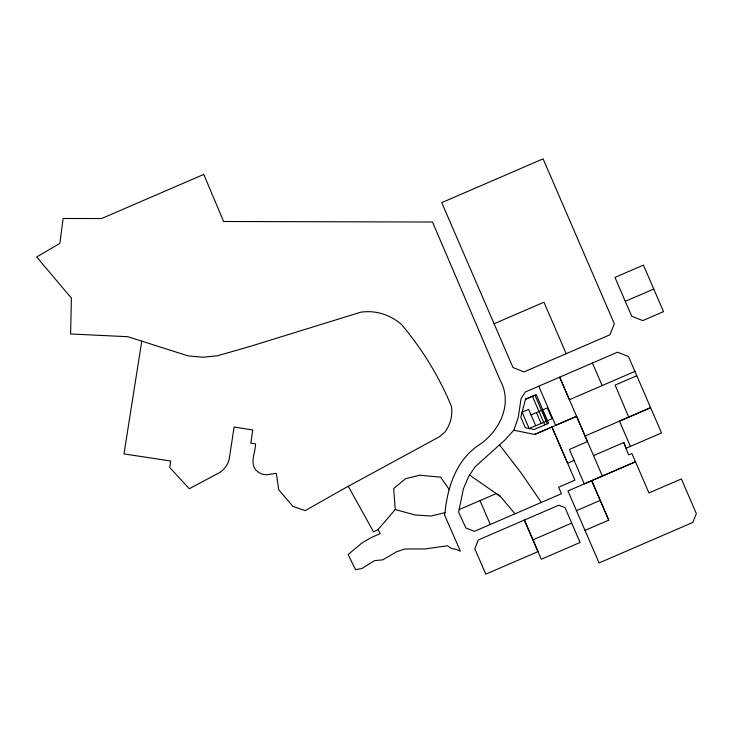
<?xml version="1.0" encoding="UTF-8"?>
<svg xmlns="http://www.w3.org/2000/svg" width="733" height="733" viewBox="0 0 733 733"><rect width="100%" height="100%" fill="white"/><g stroke="black" fill="none" stroke-linecap="round" stroke-linejoin="round"><path stroke-width="1.1" d="M141.771 341.138L123.987 453.91L170.652 461.002L169.726 467.544L189.279 488.737L219.204 472.803C224.234 469.789 227.945 464.713 229.227 458.986L234.111 427.027L252.729 429.95L250.851 443.199L255.542 443.859C255.56 452.747 248.679 464.548 257.54 471.502A13.835 13.835 0 0 0 263.367 474.398L266.592 474.755L276.359 473.353L278.705 489.781L292.907 506.375L305.24 510.617L342.009 489.708L439.498 436.703L444.711 432.241A33.947 33.947 0 0 0 451.4 406.284C439.269 376.744 422.071 348.935 401.473 324.49C390.258 314.677 375.397 309.931 360.599 312.231L250.448 346.324L217.426 355.78L203.27 357.228L188.069 355.881L127.835 336.704L70.597 333.973L71.403 298.102L36.65 256.971L59.859 243.429L63.111 218.489L101.612 218.535L203.765 174.417L223.611 221.503L432.507 222.026L500.117 380.18C513.439 404.185 499.182 432.168 477.788 445.801C456.045 460.855 447.478 487.472 444.977 512.633L444.5 514.868L460.388 551.189L456.045 549.338L451.638 548.504L447.396 545.783L424.938 548.953L404.552 549.008L396.608 551.775L382.718 559.865L374.728 560.598L361.781 568.515L355.569 569.651L348.083 554.551L362.377 542.631L371.31 537.555L380.207 533.597L378.091 529.565L395.234 509.527L393.667 488.526L405.551 478.713L419.844 475.204L440.634 477.165L449.237 489.589M459.124 509.6L458.601 512.165L465.886 527.952L474.398 531.343L561.423 493.74L558.628 487.225L574.919 480.179L551.94 427L534.641 434.467L513.842 430.225L504.955 439.947L475.158 466.784L468.726 476.267L463.393 488.838L459.124 509.6L496.305 493.547L500.263 496.305L515.006 513.824M513.842 430.225L518.185 417.709L521.099 398.505L525.341 391.99L617.47 352.207L628.502 356.54L661.523 432.928L626.055 448.266L623.801 442.512L593.528 455.596M378.091 529.565L373.564 531.911L348.267 486.3M566.197 353.7L609.938 334.779L614.318 323.757L543.098 158.841L441.752 202.629L512.99 367.517L523.994 371.906L566.197 353.7L543.95 302.225L494.069 323.757M634.897 371.411L569.413 399.714L559.673 377.165L602.37 476.074L584.256 483.899L569.413 449.457L587.481 441.587L576.578 416.335L555.669 425.369L538.764 386.199M534.641 434.467L576.578 416.335M585.09 436.016L650.592 407.685L619.486 421.145L630.398 446.37M574.159 460.361L567.589 463.201L551.94 427M602.37 476.074L635.493 461.763L648.934 492.915L681.369 478.951L696.35 513.604L692.841 522.427L599.072 562.944L567.947 490.945L635.493 461.763L631.892 453.461L628.612 454.881L623.801 442.512M576.486 510.672L600.235 500.401L608.747 520.128L585.016 530.39M532.928 539.855L571.713 523.087L565.051 507.63L558.821 505.193L478.31 539.946L474.819 548.77L485.777 574.159L538.031 551.61L524.397 520.054L541.302 559.242L580.087 542.457L571.713 523.087M625.276 301.327L653.772 289.049L663.539 311.644L642.749 320.623L631.745 316.235L625.276 301.327L614.96 277.386L643.437 265.099L653.772 289.049M525.497 399.348L534.998 395.252L547.322 423.811M531.031 414.915L547.349 407.869L552.05 418.754L535.722 425.8L528.64 409.371L522.107 412.184L529.153 428.512L535.686 425.69M636.794 375.745L615.124 385.091L628.731 417.141M444.977 512.633L431.013 516.05L414.979 514.96L395.234 509.527M469.532 475.085L500.263 496.305M499.411 444.739L521.099 472.904L541.366 502.417M600.235 500.401L591.678 480.674L608.747 520.128M592.438 363.018L602.16 385.558M541.916 410.214L546.607 421.099M532.46 396.342L544.784 424.902M536.474 412.569L541.165 423.445M480.014 500.621L490.304 524.471M525.543 399.164L520.787 417.169L525.35 427.733L534.091 429.52L548.614 423.253L536.226 394.556L525.543 399.164"/></g></svg>
